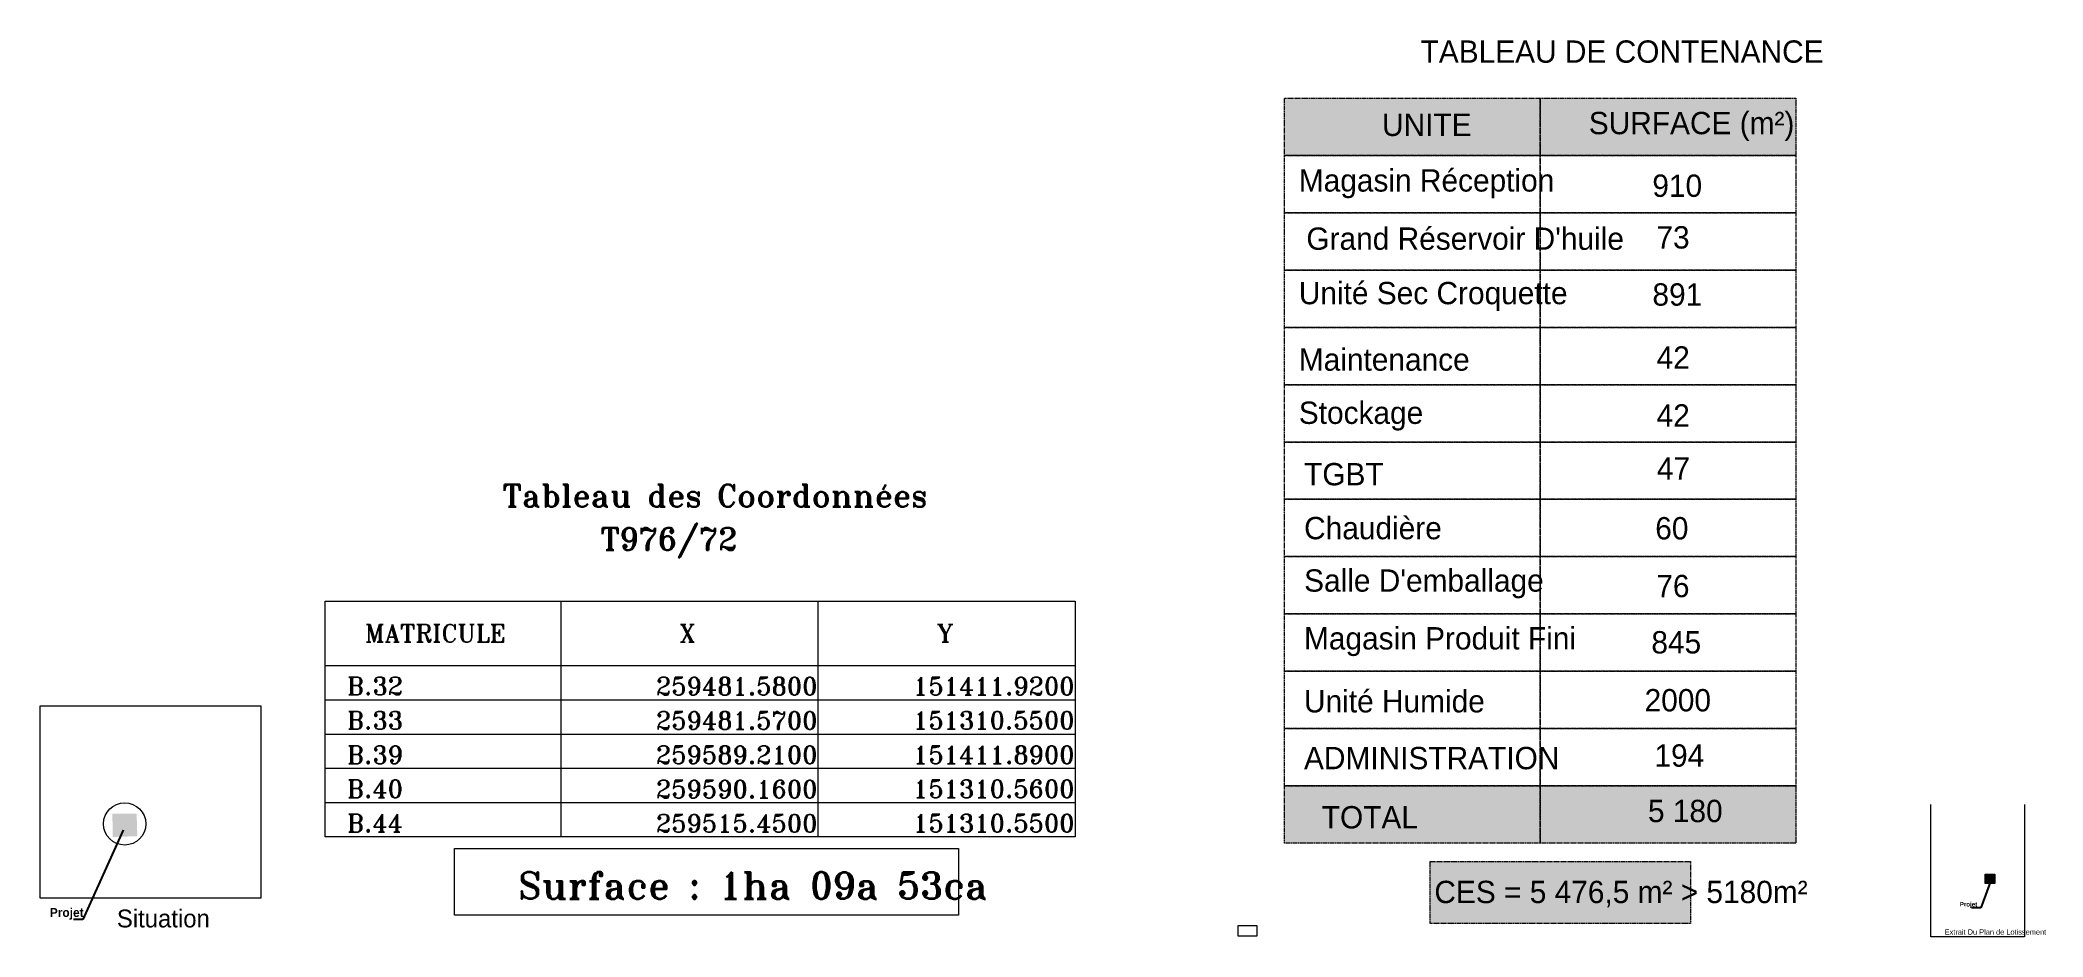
# Model space of a CAD drawing. Header units: millimetres. Extents: x 132836 to 1862386, y -330276 to -143438.
# Drawn here: x 1638040 to 1862386, y -330276 to -229853 of the extents above.
import ezdxf
from ezdxf.xclip import XClip

# ---------------------------------------------------------------- set-up
doc = ezdxf.new("R2010")
doc.units = ezdxf.units.MM
doc.header["$MEASUREMENT"] = 0
doc.header["$XCLIPFRAME"] = 0
doc.linetypes.add('Hidden Line', pattern=[195.61111164093, 141.11111164093, -54.49999999999999])
for name, color, linetype in [('ASSIETTE', 7, 'Continuous'), ('Cotations - Altitudes & Niveaux', 7, 'Continuous'), ('Dessins placés - Géomètre', 7, 'Continuous'), ('Divers - Images & scans', 7, 'Continuous'), ('Hachure', 7, 'Continuous'), ('Intérieur - Agencement', 7, 'Continuous'), ('Nouveau_0', 7, 'Continuous'), ('Nouveau_CARTOUCHE', 7, 'Continuous'), ('Nouveau_TOPOGISB', 7, 'Continuous'), ('SKM_C654e24050719300_1_0', 7, 'Continuous'), ('Sols_ Dalles', 7, 'Continuous'), ('Structure - Murs extérieurs', 7, 'Continuous')]:
    doc.layers.add(name, color=color, linetype=linetype)
doc.styles.add('STYLE_GENERE_1', font='')
doc.styles.add('STYLE_GENERE_4', font='')
doc.styles.add('STYLE_GENERE_5', font='romant.shx')
doc.styles.get('STYLE_GENERE_1').set_extended_font_data('Agency FB')
doc.styles.get('STYLE_GENERE_4').set_extended_font_data('Agency FB', bold=True)
doc.linetypes.add('Etanchéité', pattern='A,0,[1,P3 Masse Terrasse et documents1.Shx,S=31.74603174603174,R=0,X=0,Y=0.3],-4000,0', length=4000)
doc.dimstyles.new('STYLE_GENERE__3', dxfattribs={"dimtxt": 0.18, "dimasz": 228, "dimexe": 0.18, "dimexo": 0.0625, "dimgap": 0, "dimtad": 0, "dimtih": 1, "dimtoh": 1, "dimdec": 4, "dimzin": 0, "dimdsep": 46, "dimcen": 0.09, "dimadec": 0, "dimazin": 0, "dimtfac": 1, "dimtdec": 4, "dimtmove": 0, "dimatfit": 3, "dimldrblk": 'ARROWHEAD_16', "dimfxl": 0, "dimtolj": 1, "dimtzin": 0, "dimarcsym": 0})
doc.dimstyles.new('STYLE_GENERE__4', dxfattribs={"dimtxt": 0.18, "dimasz": 114, "dimexe": 0.18, "dimexo": 0.0625, "dimgap": 0, "dimtad": 0, "dimtih": 1, "dimtoh": 1, "dimdec": 4, "dimzin": 0, "dimdsep": 46, "dimcen": 0.09, "dimadec": 0, "dimazin": 0, "dimtfac": 1, "dimtdec": 4, "dimtmove": 0, "dimatfit": 3, "dimldrblk": 'ARROWHEAD_16', "dimfxl": 0, "dimtolj": 1, "dimtzin": 0, "dimarcsym": 0})
picture_1 = doc.add_image_def('image1.jpg', size_in_pixel=(934, 813))
picture_2 = doc.add_image_def('image2.jpg', size_in_pixel=(5865, 3300))
picture_3 = doc.add_image_def('image3.tif', size_in_pixel=(2480, 3505))

# ---------------------------------------------------------------- blocks, each defined once
blk = doc.blocks.new('ARROWHEAD_16')
at = {"linetype": 'Continuous', "lineweight": 0}
blk.add_hatch(color=0, dxfattribs=at).paths.add_polyline_path([(-0.9093, 0.525), (0, 0), (-0.9093, -0.525)])
at = {"color": 0, "linetype": 'Continuous', "lineweight": 0}
blk.add_line((0, 0), (-1, 0), dxfattribs=at)
blk = doc.blocks.new('Dessin_1_1', base_point=(1855067.702465208, -322858.7834432849))
at = {"layer": 'SKM_C654e24050719300_1_0', "color": 7, "lineweight": 5}
image = blk.add_image(picture_3, insert=(1849820.133020763, -330275.9362210627), size_in_units=(10495.138888888903, 14834.305555555555), dxfattribs=at)
image.set_boundary_path([(-0.5, -0.5), (2479.5, 3504.5)])

msp = doc.modelspace()

# ---------------------------------------------------------------- hatches: boundary and pattern name
at = {"linetype": 'Continuous', "lineweight": 5}
msp.add_hatch(color=2, dxfattribs=at).paths.add_polyline_path([(1646135.953035987, -316489.9388958734), (1648856.420467581, -316489.9388958734), (1648936.630809545, -318996.5120822311), (1646190.351040965, -319084.3930348257)])
at = {"layer": 'Intérieur - Agencement', "linetype": 'Continuous', "lineweight": 0, "true_color": 0x191900}
msp.add_hatch(color=28, dxfattribs=at).paths.add_polyline_path([(1855942.001157264, -323263.665576204), (1857011.675264364, -323236.2255484371), (1857011.675264364, -324279.6064910715), (1855931.594696116, -324305.0139241888), (1855931.594696116, -323263.9325300182)])
at = {"layer": 'Sols_ Dalles', "linetype": 'Continuous', "lineweight": 0, "true_color": 0x003f3e}
msp.add_hatch(color=128, dxfattribs=at).paths.add_polyline_path([(1777445.216672112, -236376.0977695462), (1834715.803569229, -236376.0977695462), (1834715.803569229, -242790.4035020233), (1777445.216672112, -242790.4035020233)])
at = {"layer": 'Sols_ Dalles', "linetype": 'Continuous', "lineweight": 0, "true_color": 0x013f00}
msp.add_hatch(color=98, dxfattribs=at).paths.add_polyline_path([(1777445.216672112, -313347.7665592713), (1806080.510120671, -313347.7665592713), (1806080.510120671, -319762.0722917484), (1777445.216672112, -319762.0722917484)])
at = {"layer": 'Sols_ Dalles', "linetype": 'Continuous', "lineweight": 0, "true_color": 0x3f3f00}
msp.add_hatch(color=48, dxfattribs=at).paths.add_polyline_path([(1806080.510120671, -313347.7665592713), (1834715.803569229, -313347.7665592713), (1834715.803569229, -319762.0722917484), (1806080.510120671, -319762.0722917484)])
at = {"layer": 'Sols_ Dalles', "linetype": 'Continuous', "lineweight": 0, "true_color": 0x003931}
msp.add_hatch(color=128, dxfattribs=at).paths.add_polyline_path([(1793742.883151423, -321843.7570899701), (1822890.358293681, -321843.7570899701), (1822890.358293681, -328770.2445161466), (1793742.883151423, -328770.2445161466)])

# ---------------------------------------------------------------- linework, layer by layer
at = {"layer": 'ASSIETTE', "color": 7, "linetype": 'Hidden Line', "lineweight": 5}
for points in [[(1777445.216672112, -236376.0977695462), (1806080.510120671, -236376.0977695462), (1806080.510120671, -242790.4035020233), (1777445.216672112, -242790.4035020233)], [(1806080.510120671, -236376.0977695462), (1834715.803569229, -236376.0977695462), (1834715.803569229, -242790.4035020233), (1806080.510120671, -242790.4035020233)], [(1777445.216672112, -242790.4035020233), (1806080.510120671, -242790.4035020233), (1806080.510120671, -249204.7092345004), (1777445.216672112, -249204.7092345004)], [(1806080.510120671, -242790.4035020233), (1834715.803569229, -242790.4035020233), (1834715.803569229, -249204.7092345004), (1806080.510120671, -249204.7092345004)], [(1777445.216672112, -249204.7092345004), (1806080.510120671, -249204.7092345004), (1806080.510120671, -255619.0149669775), (1777445.216672112, -255619.0149669775)], [(1806080.510120671, -249204.7092345004), (1834715.803569229, -249204.7092345004), (1834715.803569229, -255619.0149669775), (1806080.510120671, -255619.0149669775)], [(1777445.216672112, -255619.0149669775), (1806080.510120671, -255619.0149669775), (1806080.510120671, -262033.3206994546), (1777445.216672112, -262033.3206994546)], [(1806080.510120671, -255619.0149669775), (1834715.803569229, -255619.0149669775), (1834715.803569229, -262033.3206994546), (1806080.510120671, -262033.3206994546)], [(1777445.216672112, -262033.3206994546), (1806080.510120671, -262033.3206994546), (1806080.510120671, -268447.6264319316), (1777445.216672112, -268447.6264319316)], [(1806080.510120671, -262033.3206994546), (1834715.803569229, -262033.3206994546), (1834715.803569229, -268447.6264319316), (1806080.510120671, -268447.6264319316)], [(1777445.216672112, -268447.6264319316), (1806080.510120671, -268447.6264319316), (1806080.510120671, -274861.9321644087), (1777445.216672112, -274861.9321644087)], [(1806080.510120671, -268447.6264319316), (1834715.803569229, -268447.6264319316), (1834715.803569229, -274861.9321644087), (1806080.510120671, -274861.9321644087)], [(1777445.216672112, -274861.9321644087), (1806080.510120671, -274861.9321644087), (1806080.510120671, -281276.2378968858), (1777445.216672112, -281276.2378968858)], [(1806080.510120671, -274861.9321644087), (1834715.803569229, -274861.9321644087), (1834715.803569229, -281276.2378968858), (1806080.510120671, -281276.2378968858)], [(1777445.216672112, -281276.2378968858), (1806080.510120671, -281276.2378968858), (1806080.510120671, -287690.5436293629), (1777445.216672112, -287690.5436293629)], [(1806080.510120671, -281276.2378968858), (1834715.803569229, -281276.2378968858), (1834715.803569229, -287690.5436293629), (1806080.510120671, -287690.5436293629)], [(1777445.216672112, -287690.5436293629), (1806080.510120671, -287690.5436293629), (1806080.510120671, -294104.84936184), (1777445.216672112, -294104.84936184)], [(1806080.510120671, -287690.5436293629), (1834715.803569229, -287690.5436293629), (1834715.803569229, -294104.84936184), (1806080.510120671, -294104.84936184)], [(1777445.216672112, -294104.84936184), (1806080.510120671, -294104.84936184), (1806080.510120671, -300519.1550943171), (1777445.216672112, -300519.1550943171)], [(1806080.510120671, -294104.84936184), (1834715.803569229, -294104.84936184), (1834715.803569229, -300519.1550943171), (1806080.510120671, -300519.1550943171)], [(1777445.216672112, -300519.1550943171), (1806080.510120671, -300519.1550943171), (1806080.510120671, -306933.4608267942), (1777445.216672112, -306933.4608267942)], [(1806080.510120671, -300519.1550943171), (1834715.803569229, -300519.1550943171), (1834715.803569229, -306933.4608267942), (1806080.510120671, -306933.4608267942)], [(1777445.216672112, -306933.4608267942), (1806080.510120671, -306933.4608267942), (1806080.510120671, -313347.7665592713), (1777445.216672112, -313347.7665592713)], [(1806080.510120671, -306933.4608267942), (1834715.803569229, -306933.4608267942), (1834715.803569229, -313347.7665592713), (1806080.510120671, -313347.7665592713)], [(1777445.216672112, -313347.7665592713), (1806080.510120671, -313347.7665592713), (1806080.510120671, -319762.0722917484), (1777445.216672112, -319762.0722917484)], [(1806080.510120671, -313347.7665592713), (1834715.803569229, -313347.7665592713), (1834715.803569229, -319762.0722917484), (1806080.510120671, -319762.0722917484)], [(1793742.883151423, -321843.7570899701), (1822890.358293681, -321843.7570899701), (1822890.358293681, -328770.2445161466), (1793742.883151423, -328770.2445161466)]]:
    msp.add_lwpolyline(points, close=True, dxfattribs=at)
at = {"layer": 'Intérieur - Agencement', "color": 7, "linetype": 'Continuous', "lineweight": 5, "flags": 128}
msp.add_lwpolyline([(1855942.001157264, -323263.665576204), (1857011.675264364, -323236.2255484371), (1857011.675264364, -324279.6064910715), (1855931.594696116, -324305.0139241888), (1855931.594696116, -323263.9325300182)], close=True, dxfattribs=at)
at = {"layer": 'Nouveau_0', "color": 7, "linetype": 'Continuous', "lineweight": 5}
msp.add_lwpolyline([(1684474.070440346, -320372.3853118587), (1740932.767727334, -320372.3853118587), (1740932.767727334, -327842.9939877402), (1684474.070440346, -327842.9939877402)], close=True, dxfattribs=at)
at = {"layer": 'Nouveau_TOPOGISB', "color": 7, "linetype": 'Continuous', "lineweight": 5}
for p, q in [((1696371.556586071, -292677.8210432412), (1696371.556586071, -319077.8210432645)), ((1725171.556586059, -292677.8210432412), (1725171.556586059, -319077.8210432645)), ((1753971.556586048, -292677.8210432412), (1753971.556586048, -319077.8210432645)), ((1669971.556586048, -299877.8210432528), (1753971.556585989, -299877.8210432238)), ((1669971.556586048, -303717.8210432784), (1753971.556585989, -303717.8210432785)), ((1669971.556586048, -307557.8210432458), (1753971.556585989, -307557.8210432168)), ((1669971.556586048, -311397.8210432714), (1753971.556585989, -311397.8210432133)), ((1669971.556586048, -315237.8210432679), (1753971.556585989, -315237.821043268))]:
    msp.add_line(p, q, dxfattribs=at)
at = {"layer": 'Nouveau_TOPOGISB', "color": 7, "linetype": 'Continuous', "lineweight": 5, "flags": 128}
msp.add_lwpolyline([(1753971.556586048, -319077.8210432645), (1669971.556586048, -319077.8210432645), (1669971.556586048, -292677.8210432411), (1753971.556586048, -292677.8210432412)], dxfattribs=at)
at = {"layer": 'Structure - Murs extérieurs', "color": 3, "linetype": 'Etanchéité', "lineweight": 5, "true_color": 0x05ff00}
msp.add_circle((1647519.928500374, -317619.6638578022), 2369.189520624395, dxfattribs=at)

# ---------------------------------------------------------------- block references
at = {"layer": 'Dessins placés - Géomètre', "color": 54, "linetype": 'Continuous', "lineweight": 5, "true_color": 0xa4a400}
ref = msp.add_blockref('Dessin_1_1', (1855067.702465208, -322858.7834432849), dxfattribs=at)
XClip(ref).set_block_clipping_path([(1849820.133020763, -330275.9362210627), (1860315.271909652, -315441.6306655072)])

# ---------------------------------------------------------------- texts
at = {"color": 7, "linetype": 'Continuous', "lineweight": 5, "attachment_point": 7, "style": 'STYLE_GENERE_1'}
for s, insert, char_height in [('\\A1;{\\pql;\\fAgency FB|b0|i0|c0|p34;Situation}', (1646645.696345634, -329240.4490350832), 2000), ('\\A1;{\\pql;\\fAgency FB|b0|i0|c0|p34;Extrait \\fAgency FB|b0|i0|c0|p34;Du \\fAgency FB|b0|i0|c0|p34;Plan de Lotissement }', (1851376.676144162, -330034.356920209), 600.0000000000001), ('\\A1;{\\pql;\\fAgency FB|b0|i0|c0|p34;Perspective }', (1772296.616054004, -330265.9805748372), 60)]:
    msp.add_mtext(s, dxfattribs=dict(at, insert=insert, char_height=char_height))
at = {"layer": 'Cotations - Altitudes & Niveaux', "color": 14, "linetype": 'Continuous', "lineweight": 5, "true_color": 0x990000, "attachment_point": 7, "style": 'STYLE_GENERE_4'}
for insert, char_height in [((1639128.053192982, -328340.2081441157), 1000), ((1853071.578565153, -327019.4777005925), 500)]:
    msp.add_mtext('\\A1;{\\pql;\\fAgency FB|b1|i0|c0|p34;Projet}', dxfattribs=dict(at, insert=insert, char_height=char_height))
at = {"layer": 'Hachure', "color": 250, "linetype": 'Continuous', "lineweight": 5, "true_color": 0x1f1f1f, "char_height": 2500, "attachment_point": 4, "style": 'STYLE_GENERE_1'}
for s, insert in [('\\A1;{\\pql;\\fAgency FB|b0|i0|c0|p34;TABLEAU DE CONTENANCE}', (1792676.507246287, -231157.5798879594)), ('\\A1;{\\pql;\\fAgency FB|b0|i0|c0|p34;SURFACE\\fAgency FB|b0|i0|c0|p34; (m²)}', (1811516.660797727, -239520.6148489066)), ('\\A1;{\\pql;\\fAgency FB|b0|i0|c0|p34;UNITE}', (1788357.067528502, -239361.6959299877)), ('\\A1;{\\pql;\\fAgency FB|b0|i0|c0|p34;Magasin Réception}', (1779034.04784217, -245944.5647981631)), ('\\A1;{\\pql;\\fAgency FB|b0|i0|c0|p34;910}', (1818635.86692997, -246176.8849246257)), ("\\A1;{\\pql;\\fAgency FB|b0|i0|c0|p34; Grand Réservoir D'huile}", (1778955.34666035, -252105.0259438807)), ('\\A1;{\\pql;\\fAgency FB|b0|i0|c0|p34;73}', (1819089.922639807, -251961.9120184339)), ('\\A1;{\\pql;\\fAgency FB|b0|i0|c0|p34;Unité Sec Croquette}', (1779034.04784217, -258557.683361199)), ('\\A1;{\\pql;\\fAgency FB|b0|i0|c0|p34;891}', (1818646.67942997, -258357.8938693816)), ('\\A1;{\\pql;\\fAgency FB|b0|i0|c0|p34;M\\fAgency FB|b0|i0|c0|p34;aintenance}', (1779034.04784217, -265643.2958718125)), ('\\A1;{\\pql;\\fAgency FB|b0|i0|c0|p34;42}', (1819111.544044827, -265393.2553449443)), ('\\A1;{\\pql;\\fAgency FB|b0|i0|c0|p34;S\\fAgency FB|b0|i0|c0|p34;tockage}', (1779034.04784217, -271960.3492362856)), ('\\A1;{\\pql;\\fAgency FB|b0|i0|c0|p34;42}', (1819111.544044827, -271883.7066159126)), ('\\A1;{\\pql;\\fAgency FB|b0|i0|c0|p34;TGBT}', (1779627.548175532, -278477.8239155452)), ('\\A1;{\\pql;\\fAgency FB|b0|i0|c0|p34;47}', (1819143.975942699, -277813.9020578311)), ('\\A1;{\\pql;\\fAgency FB|b0|i0|c0|p34;C\\fAgency FB|b0|i0|c0|p34;haudière}', (1779627.548175532, -284514.8477434986)), ('\\A1;{\\pql;\\fAgency FB|b0|i0|c0|p34;60}', (1818960.192618775, -284532.7798398409)), ("\\A1;{\\pql;\\fAgency FB|b0|i0|c0|p34;S\\fAgency FB|b0|i0|c0|p34;alle \\fAgency FB|b0|i0|c0|p34;D\\fAgency FB|b0|i0|c0|p34;'emballage}", (1779627.548175532, -290744.366834619)), ('\\A1;{\\pql;\\fAgency FB|b0|i0|c0|p34;76}', (1819079.110913684, -291003.7118532033)), ('\\A1;{\\pql;\\fAgency FB|b0|i0|c0|p34;Magasin Produit Fini}', (1779616.657381911, -297216.1557753233)), ('\\A1;{\\pql;\\fAgency FB|b0|i0|c0|p34;845}', (1818526.127194874, -297304.1233572155)), ('\\A1;{\\pql;\\fAgency FB|b0|i0|c0|p34;Unité Humide}', (1779616.657381911, -303903.8839406709)), ('\\A1;{\\pql;\\fAgency FB|b0|i0|c0|p34;2000}', (1817769.367972499, -303788.5526911272)), ('\\A1;{\\pql;\\fAgency FB|b0|i0|c0|p34;ADMINISTRATION}', (1779616.657381911, -310265.7360680434)), ('\\A1;{\\pql;\\fAgency FB|b0|i0|c0|p34;194}', (1818872.07357231, -309980.0509420225)), ('\\A1;{\\pql;\\fAgency FB|b0|i0|c0|p34;TOTAL}', (1781605.219381897, -316894.2761503907)), ('\\A1;{\\pql;\\fAgency FB|b0|i0|c0|p34;5\xa0180}', (1818143.571430977, -316189.2599307614)), ('\\A1;{\\pql;\\fAgency FB|b0|i0|c0|p34;CES = 5\xa0476,5 m² > 5180m²}', (1794218.061137401, -325471.1116475713))]:
    msp.add_mtext(s, dxfattribs=dict(at, insert=insert))
at = {"layer": 'Nouveau_CARTOUCHE', "color": 7, "linetype": 'Continuous', "lineweight": 5, "insert": (1691613.215837195, -326016.2907685754), "char_height": 3000, "attachment_point": 7, "style": 'STYLE_GENERE_5'}
msp.add_mtext('\\A1;{\\pql;\\Fromant.shx;Surface : 1ha 09a 53ca}', dxfattribs=at)
at = {"layer": 'Nouveau_TOPOGISB', "color": 7, "linetype": 'Continuous', "lineweight": 5, "style": 'STYLE_GENERE_5'}
for s, insert, char_height, attachment_point in [('\\A1;{\\pql;\\Fromant.shx;Tableau des Coordonnées }', (1689863.514929148, -280871.3882478887), 2500, 4), ('\\A1;{\\pql;\\Fromant.shx;T976/72}', (1700818.06853508, -287791.5748159477), 2500, 7), ('\\A1;{\\pql;\\Fromant.shx;MATRICULE}', (1674421.531586088, -296284.8068243181), 2000, 4), ('\\A1;{\\pql;\\Fromant.shx;X}', (1709691.554086036, -296277.818543247), 2000, 4), ('\\A1;{\\pql;\\Fromant.shx;Y}', (1738491.554086024, -296277.8185432471), 2000, 4), ('\\A1;{\\pql;\\Fromant.shx;B.32}', (1672436.356586064, -303180.3160432598), 2000, 7), ('\\A1;{\\pql;\\Fromant.shx;259481.5800}', (1707031.506586036, -303201.3160432598), 2000, 7), ('\\A1;{\\pql;\\Fromant.shx;151411.9200}', (1735831.506586024, -303201.3160432599), 2000, 7), ('\\A1;{\\pql;\\Fromant.shx;B.33}', (1672436.356586064, -307020.3160432563), 2000, 7), ('\\A1;{\\pql;\\Fromant.shx;259481.5700}', (1707031.506586036, -307041.3160432563), 2000, 7), ('\\A1;{\\pql;\\Fromant.shx;151310.5500}', (1735831.506586024, -307020.3160432564), 2000, 7), ('\\A1;{\\pql;\\Fromant.shx;B.39}', (1672436.356586064, -310881.3160432528), 2000, 7), ('\\A1;{\\pql;\\Fromant.shx;259589.2100}', (1707031.506586036, -310881.3160432528), 2000, 7), ('\\A1;{\\pql;\\Fromant.shx;151411.8900}', (1735831.506586024, -310881.3160432529), 2000, 7), ('\\A1;{\\pql;\\Fromant.shx;B.40}', (1672436.356586064, -314700.3160432784), 2000, 7), ('\\A1;{\\pql;\\Fromant.shx;259590.1600}', (1707031.506586036, -314721.3160432784), 2000, 7), ('\\A1;{\\pql;\\Fromant.shx;151310.5600}', (1735831.506586024, -314700.3160432785), 2000, 7), ('\\A1;{\\pql;\\Fromant.shx;B.44}', (1672436.356586064, -318540.3160432458), 2000, 7), ('\\A1;{\\pql;\\Fromant.shx;259515.4500}', (1707031.506586036, -318561.3160432458), 2000, 7), ('\\A1;{\\pql;\\Fromant.shx;151310.5500}', (1735831.506586024, -318540.3160432459), 2000, 7)]:
    msp.add_mtext(s, dxfattribs=dict(at, insert=insert, char_height=char_height, attachment_point=attachment_point))

# ---------------------------------------------------------------- pictures from other files: only their frames are drawn
at = {"layer": 'Divers - Images & scans', "linetype": 'Continuous', "lineweight": 0}
image = msp.add_image(picture_1, insert=(1638039.884942473, -325928.2089526557), size_in_units=(24712.083333333314, 21510.62499999999), dxfattribs=at)
image.set_boundary_path([(-0.5, -0.5), (933.5, 812.5)])
image = msp.add_image(picture_2, insert=(1772245.533495054, -330175.7535478102), size_in_units=(2069.0416666666633, 1164.1666666666663), dxfattribs=at)
image.set_boundary_path([(-0.5, -0.5), (5864.5, 3299.5)])

# ---------------------------------------------------------------- leaders
at = {"layer": 'Cotations - Altitudes & Niveaux', "color": 7, "linetype": 'Continuous', "lineweight": 5, "annotation_type": 0, "has_hookline": 1, "hookline_direction": 1}
for points, dimstyle, text_width in [([(1647366.417591294, -318339.4605213692), (1642835.08164849, -328340.2081441157), (1641785.053192982, -328340.2081441157)], 'STYLE_GENERE__3', 2657), ([(1856612.567373553, -323778.6848148032), (1855425.092792907, -327019.4777005925), (1854400.078565153, -327019.4777005925)], 'STYLE_GENERE__4', 1328.5)]:
    msp.add_leader(points, dimstyle=dimstyle, dxfattribs=dict(at, text_width=text_width))

doc.saveas('drawing.dxf')
